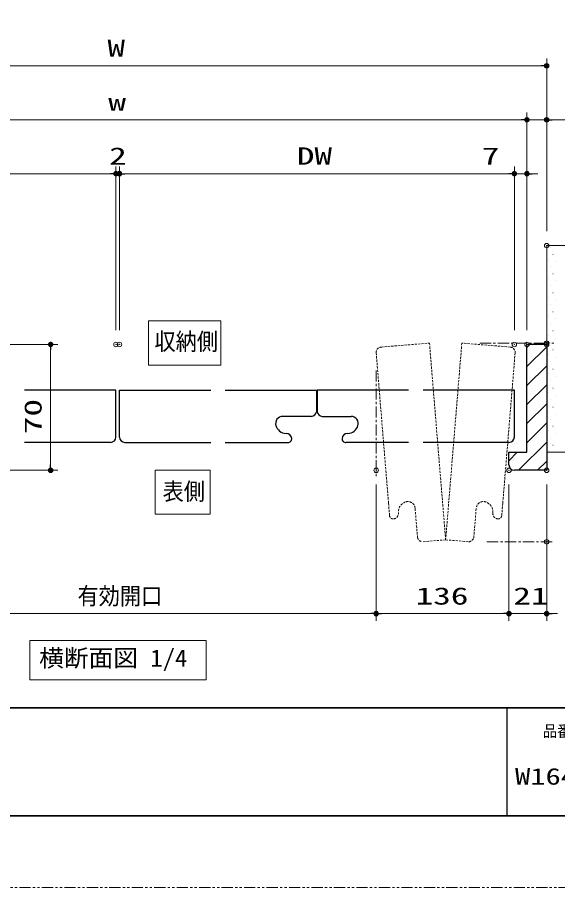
# Model space of a CAD drawing. Units: millimetres, scale not verified. Extents: x -1306 to 1306, y -607 to 607.
# Drawn here: x -495.3 to -194.8, y -594 to -109.9 of the extents above; entities that cross this region are included whole.
import ezdxf
from ezdxf.enums import TextEntityAlignment as Align

# ---------------------------------------------------------------- set-up
doc = ezdxf.new("R2010")
doc.units = ezdxf.units.MM
doc.header["$LTSCALE"] = 5
doc.header["$PDMODE"] = 32
doc.header["$PDSIZE"] = 2.5
for name, pattern in [('USER1', [2.5, 1.25, -0.25, 0.25, -0.25, 0.25, -0.25]), ('USER2', [0.375, 0.25, -0.125]), ('USER3', [2, 1.25, -0.25, 0.25, -0.25])]:
    doc.linetypes.add(name, pattern=pattern)
for name, color, linetype, lineweight in [('0-1_線(黄)', 2, 'Continuous', 15), ('0-3_陰線', 4, 'USER1', 9), ('0-C_中心線', 3, 'USER3', 9), ('0-D_線(白)', 7, 'Continuous', 30), ('1-1_寸法線', 3, 'Continuous', 13), ('1-2_ハッチング', 6, 'Continuous', 9), ('1-4_DEFPOINTS', 7, 'Continuous', 5), ('1-5_0', 3, 'Continuous', 25), ('1-6_点線(黄)', 2, 'USER2', 15), ('1-7_図面枠', 7, 'Continuous', 35)]:
    doc.layers.add(name, color=color, linetype=linetype, lineweight=lineweight)
doc.styles.add('ＭＳ ゴシック', font='')
doc.styles.get('ＭＳ ゴシック').set_extended_font_data('MS Gothic')

# ---------------------------------------------------------------- blocks, each defined once
blk = doc.blocks.new('_DOT')
at = {"layer": '1-5_0'}
blk.add_line((-2.5, 0), (-5, 0), dxfattribs=at)
for points in [[(0, 0), (-2.5, 0), (-2.48, 0.313)], [(0, 0), (-2.48, -0.313), (-2.5, 0)], [(0, 0), (-2.48, 0.313), (-2.421, 0.622)], [(0, 0), (-2.421, -0.622), (-2.48, -0.313)], [(0, 0), (-2.421, 0.622), (-2.324, 0.92)], [(0, 0), (-2.324, -0.92), (-2.421, -0.622)], [(0, 0), (-2.324, 0.92), (-2.191, 1.204)], [(0, 0), (-2.191, -1.204), (-2.324, -0.92)], [(0, 0), (-2.191, 1.204), (-2.023, 1.469)], [(0, 0), (-2.023, -1.469), (-2.191, -1.204)], [(0, 0), (-2.023, 1.469), (-1.822, 1.711)], [(0, 0), (-1.822, -1.711), (-2.023, -1.469)], [(0, 0), (-1.822, 1.711), (-1.594, 1.926)], [(0, 0), (-1.594, -1.926), (-1.822, -1.711)], [(0, 0), (-1.594, 1.926), (-1.34, 2.111)], [(0, 0), (-1.34, -2.111), (-1.594, -1.926)], [(0, 0), (-1.34, 2.111), (-1.064, 2.262)], [(0, 0), (-1.064, -2.262), (-1.34, -2.111)], [(0, 0), (-1.064, 2.262), (-0.773, 2.378)], [(0, 0), (-0.773, -2.378), (-1.064, -2.262)], [(0, 0), (-0.773, 2.378), (-0.468, 2.456)], [(0, 0), (-0.468, -2.456), (-0.773, -2.378)], [(0, 0), (-0.468, 2.456), (-0.157, 2.495)], [(0, 0), (-0.157, -2.495), (-0.468, -2.456)], [(0, 0), (-0.157, 2.495), (0.157, 2.495)], [(0, 0), (0.157, -2.495), (-0.157, -2.495)], [(0, 0), (0.157, 2.495), (0.468, 2.456)], [(0, 0), (0.468, 2.456), (0.773, 2.378)], [(0, 0), (0.773, 2.378), (1.064, 2.262)], [(0, 0), (1.064, 2.262), (1.34, 2.111)], [(0, 0), (1.34, 2.111), (1.594, 1.926)], [(0, 0), (1.594, 1.926), (1.822, 1.711)], [(0, 0), (1.822, 1.711), (2.023, 1.469)], [(0, 0), (2.023, 1.469), (2.191, 1.204)], [(0, 0), (2.191, 1.204), (2.324, 0.92)], [(0, 0), (2.324, 0.92), (2.421, 0.622)], [(0, 0), (2.421, 0.622), (2.48, 0.313)], [(0, 0), (2.48, 0.313), (2.5, 0)], [(0, 0), (0.468, -2.456), (0.157, -2.495)], [(0, 0), (0.773, -2.378), (0.468, -2.456)], [(0, 0), (1.064, -2.262), (0.773, -2.378)], [(0, 0), (1.34, -2.111), (1.064, -2.262)], [(0, 0), (1.594, -1.926), (1.34, -2.111)], [(0, 0), (1.822, -1.711), (1.594, -1.926)], [(0, 0), (2.023, -1.469), (1.822, -1.711)], [(0, 0), (2.191, -1.204), (2.023, -1.469)], [(0, 0), (2.324, -0.92), (2.191, -1.204)], [(0, 0), (2.421, -0.622), (2.324, -0.92)], [(0, 0), (2.48, -0.313), (2.421, -0.622)], [(0, 0), (2.5, 0), (2.48, -0.313)]]:
    blk.add_solid(points, dxfattribs=at)

msp = doc.modelspace()

# ---------------------------------------------------------------- linework, layer by layer
at = {"layer": '0-1_線(黄)'}
for p, q in [((-138.008, -236.841), (-200.848, -236.841)), ((-200.848, -236.841), (-200.848, -291.841)), ((-138.008, -351.841), (-200.848, -351.841))]:
    msp.add_line(p, q, dxfattribs=at)
msp.add_lwpolyline([(-488.434, -456.603), (-390.403, -456.603), (-390.403, -478.438), (-488.434, -478.438)], close=True, dxfattribs=at)
at = {"layer": '0-3_陰線'}
msp.add_line((387.036, -594), (-1292.964, -594), dxfattribs=at)
at = {"layer": '0-C_中心線'}
for p, q in [((-238.066, -291.08), (-196.851, -291.08)), ((-295.727, -306.282), (-295.727, -365.828)), ((-234.073, -401.603), (-196.84, -401.603))]:
    msp.add_line(p, q, dxfattribs=at)
at = {"layer": '0-D_線(白)'}
for p, q in [((-200.848, -291.841), (-211.848, -291.841)), ((-440.53, -317.341), (-491.332, -317.341)), ((-440.53, -343.341), (-440.53, -317.341)), ((-438.53, -343.341), (-438.53, -317.341)), ((-438.53, -317.341), (-387.728, -317.341)), ((-379.728, -317.341), (-328.99, -317.341)), ((-328.99, -317.341), (-328.99, -329.377)), ((-328.49, -317.341), (-328.49, -329.377)), ((-277.65, -317.341), (-328.49, -317.341)), ((-218.848, -317.341), (-269.65, -317.341)), ((-218.848, -343.341), (-218.848, -317.341)), ((-331.689, -331.841), (-347.695, -331.841)), ((-325.791, -331.841), (-309.683, -331.841)), ((-200.848, -339.341), (-200.848, -351.841)), ((-443.53, -346.341), (-491.332, -346.341)), ((-435.53, -346.341), (-387.728, -346.341)), ((-379.728, -346.341), (-351.673, -346.341)), ((-351.673, -346.341), (-344.794, -346.341)), ((-305.706, -346.341), (-312.584, -346.341)), ((-277.65, -346.341), (-305.706, -346.341)), ((-221.848, -346.341), (-269.65, -346.341)), ((-221.848, -358.841), (-221.848, -351.841))]:
    msp.add_line(p, q, dxfattribs=at)
for points in [[(-221.848, -351.841), (-211.848, -351.841), (-211.848, -291.841)], [(-200.848, -291.08), (-200.848, -361.841), (-218.848, -361.841)]]:
    msp.add_lwpolyline(points, dxfattribs=at)
for centre, radius, start, end in [((-347.673, -335.841), 4, 90.20752, 197.76294), ((-331.944, -328.852), 3, 274.86949, 349.92817), ((-325.536, -328.852), 3, 190.07183, 265.13051), ((-309.706, -335.841), 4, 342.23706, 89.79248), ((-345.736, -335.342), 6, 195.04154, 268.99496), ((-311.642, -335.342), 6, 271.00504, 344.95846), ((-443.53, -343.341), 3, 270, 0), ((-435.53, -343.341), 3, 180, 270), ((-345.672, -344.341), 3, 4.05402, 93.19439), ((-311.706, -344.341), 3, 86.80561, 175.94598), ((-221.848, -343.341), 3, 270, 0), ((-344.673, -344.341), 2, 266.51721, 6.16759), ((-312.706, -344.341), 2, 173.83241, 273.48279), ((-218.848, -358.841), 3, 180, 270)]:
    msp.add_arc(centre, radius, start, end, dxfattribs=at)
at = {"layer": '1-1_寸法線'}
for p, q in [((-200.848, -228.841), (-200.848, -132.841)), ((-675.212, -136.841), (-203.848, -136.841)), ((-211.848, -283.841), (-211.848, -162.841)), ((-211.848, -283.841), (-211.848, -162.841)), ((-200.848, -228.841), (-200.848, -162.841)), ((-214.848, -166.841), (-664.212, -166.841)), ((-214.848, -166.841), (-217.848, -166.841)), ((-211.848, -166.841), (-200.848, -166.841)), ((-197.848, -166.841), (-174.943, -166.841)), ((-440.53, -283.841), (-440.53, -192.841)), ((-440.53, -283.841), (-440.53, -192.841)), ((-438.53, -283.841), (-438.53, -192.841)), ((-438.53, -283.841), (-438.53, -192.841)), ((-218.848, -283.841), (-218.848, -192.841)), ((-218.848, -283.841), (-218.848, -192.841)), ((-211.848, -283.841), (-211.848, -192.841)), ((-443.53, -196.841), (-657.212, -196.841)), ((-443.53, -196.841), (-446.53, -196.841)), ((-440.53, -196.841), (-438.53, -196.841)), ((-435.53, -196.841), (-432.53, -196.841)), ((-221.848, -196.841), (-435.53, -196.841)), ((-221.848, -196.841), (-239.515, -196.841)), ((-211.848, -196.841), (-218.848, -196.841)), ((-208.848, -196.841), (-205.848, -196.841)), ((-649.212, -291.841), (-472.837, -291.841)), ((-476.837, -294.841), (-476.837, -358.841)), ((-649.212, -361.841), (-472.837, -361.841)), ((-295.727, -369.841), (-295.727, -445.603)), ((-295.727, -369.841), (-295.727, -445.603)), ((-221.848, -369.841), (-221.848, -445.603)), ((-221.848, -369.841), (-221.848, -445.603)), ((-200.848, -369.841), (-200.848, -445.603)), ((-580.334, -441.603), (-298.727, -441.603)), ((-292.727, -441.603), (-224.848, -441.603)), ((-224.848, -441.603), (-227.848, -441.603)), ((-221.848, -441.603), (-200.848, -441.603)), ((-197.848, -441.603), (-194.848, -441.603))]:
    msp.add_line(p, q, dxfattribs=at)
for points in [[(-422.397, -303.281), (-422.397, -278.763), (-382.112, -278.763), (-382.112, -303.281)], [(-418.692, -386.271), (-418.692, -361.754), (-388.005, -361.754), (-388.005, -386.271)]]:
    msp.add_lwpolyline(points, close=True, dxfattribs=at)
at = {"layer": '1-2_ハッチング'}
for p, q in [((-198.69, -237.887), (-198.64, -237.887)), ((-197.364, -241.865), (-197.314, -241.865)), ((-200.015, -244.516), (-199.965, -244.516)), ((-196.038, -245.842), (-195.988, -245.842)), ((-198.69, -248.494), (-198.64, -248.494)), ((-200.015, -255.123), (-199.965, -255.123)), ((-197.364, -252.471), (-197.314, -252.471)), ((-196.038, -256.449), (-195.988, -256.449)), ((-198.69, -259.1), (-198.64, -259.1)), ((-200.015, -265.729), (-199.965, -265.729)), ((-197.364, -263.078), (-197.314, -263.078)), ((-198.69, -269.707), (-198.64, -269.707)), ((-196.038, -267.055), (-195.988, -267.055)), ((-197.364, -273.684), (-197.314, -273.684)), ((-200.015, -276.336), (-199.965, -276.336)), ((-198.69, -280.313), (-198.64, -280.313)), ((-196.038, -277.662), (-195.988, -277.662)), ((-197.364, -284.291), (-197.314, -284.291)), ((-200.015, -286.943), (-199.965, -286.943)), ((-196.038, -288.268), (-195.988, -288.268)), ((-211.848, -293.472), (-210.217, -291.841)), ((-211.848, -304.078), (-200.848, -293.078)), ((-198.69, -290.92), (-198.64, -290.92)), ((-197.364, -294.898), (-197.314, -294.898)), ((-200.015, -297.549), (-199.965, -297.549)), ((-196.038, -298.875), (-195.988, -298.875)), ((-211.848, -314.685), (-200.848, -303.685)), ((-198.69, -301.527), (-198.64, -301.527)), ((-200.015, -308.156), (-199.965, -308.156)), ((-197.364, -305.504), (-197.314, -305.504)), ((-196.038, -309.482), (-195.988, -309.482)), ((-211.848, -325.292), (-200.848, -314.292)), ((-198.69, -312.133), (-198.64, -312.133)), ((-200.015, -318.762), (-199.965, -318.762)), ((-197.364, -316.111), (-197.314, -316.111)), ((-198.69, -322.74), (-198.64, -322.74)), ((-196.038, -320.088), (-195.988, -320.088)), ((-211.848, -335.898), (-200.848, -324.898)), ((-197.364, -326.717), (-197.314, -326.717)), ((-200.015, -329.369), (-199.965, -329.369)), ((-198.69, -333.346), (-198.64, -333.346)), ((-196.038, -330.695), (-195.988, -330.695)), ((-211.848, -346.505), (-200.848, -335.505)), ((-197.364, -337.324), (-197.314, -337.324)), ((-200.015, -339.976), (-199.965, -339.976)), ((-196.038, -341.301), (-195.988, -341.301)), ((-216.578, -361.841), (-200.848, -346.111)), ((-198.69, -343.953), (-198.64, -343.953)), ((-197.364, -347.931), (-197.314, -347.931)), ((-221.848, -356.505), (-217.184, -351.841)), ((-200.015, -350.582), (-199.965, -350.582)), ((-205.971, -361.841), (-200.848, -356.718))]:
    msp.add_line(p, q, dxfattribs=at)
at = {"layer": '1-4_DEFPOINTS'}
for p in [(-200.848, -136.841), (-200.848, -166.841), (-438.53, -196.841), (-211.848, -196.841), (-200.848, -236.841), (-200.848, -291.08), (-440.53, -291.841), (-438.53, -291.841), (-218.848, -291.841), (-211.848, -291.841), (-200.848, -291.841), (-476.837, -361.841), (-295.727, -361.841), (-221.848, -361.841), (-200.848, -361.841), (-200.848, -361.841), (-200.848, -401.603), (-295.727, -441.603), (-221.848, -441.603), (-200.848, -441.603)]:
    msp.add_point(p, dxfattribs=at)
at = {"layer": '1-5_0', "color": 7}
msp.add_line((-222.964, -494), (-222.964, -554), dxfattribs=at)
at = {"layer": '1-6_点線(黄)'}
for p, q in [((-292.973, -293.292), (-266.063, -291.08)), ((-266.063, -291.08), (-257.065, -400.535)), ((-248.066, -291.08), (-257.065, -400.535)), ((-221.157, -293.292), (-248.066, -291.08)), ((-295.717, -296.528), (-288.846, -380.103)), ((-218.412, -296.528), (-225.284, -380.103)), ((-288.846, -380.103), (-288.282, -386.959)), ((-225.284, -380.103), (-225.847, -386.959)), ((-272.712, -399.375), (-274.068, -382.879)), ((-241.417, -399.375), (-240.061, -382.879)), ((-257.065, -400.535), (-270.056, -401.603)), ((-257.065, -400.535), (-244.073, -401.603))]:
    msp.add_line(p, q, dxfattribs=at)
for centre, radius, start, end in [((-292.727, -296.282), 3, 86.7831, 190.57605), ((-221.402, -296.282), 3, 349.42395, 93.2169), ((-277.396, -385.119), 6, 109.74154, 183.69496), ((-278.053, -383.23), 4, 4.90752, 112.46294), ((-236.076, -383.23), 4, 67.53706, 175.09248), ((-236.733, -385.119), 6, 356.30504, 70.25846), ((-286.279, -386.916), 2, 181.21721, 280.86759), ((-286.361, -385.92), 3, 278.75402, 7.89439), ((-227.769, -385.92), 3, 172.10561, 261.24598), ((-227.85, -386.916), 2, 259.13241, 358.78279), ((-269.767, -398.599), 3, 193.7064, 264.62817), ((-244.362, -398.599), 3, 275.37183, 346.2936)]:
    msp.add_arc(centre, radius, start, end, dxfattribs=at)
at = {"layer": '1-7_図面枠'}
msp.add_line((-1252.964, -494), (347.036, -494), dxfattribs=at)
msp.add_lwpolyline([(-1252.964, -554), (347.036, -554), (347.036, 554), (-1252.964, 554)], close=True, dxfattribs=at)

# ---------------------------------------------------------------- block references
at = {"layer": '1-1_寸法線', "xscale": 0.6, "yscale": 0.6}
for p in [(-200.848, -136.841), (-211.848, -166.841), (-211.848, -166.841), (-440.53, -196.841), (-440.53, -196.841), (-218.848, -196.841), (-218.848, -196.841), (-295.727, -441.603), (-221.848, -441.603), (-221.848, -441.603)]:
    msp.add_blockref('_DOT', p, dxfattribs=at)
for p, rotation in [((-200.848, -166.841), 180), ((-438.53, -196.841), 180), ((-438.53, -196.841), 180), ((-211.848, -196.841), 180), ((-476.837, -291.841), 90), ((-476.837, -361.841), 270), ((-295.727, -441.603), 180), ((-200.848, -441.603), 180)]:
    msp.add_blockref('_DOT', p, dxfattribs=dict(at, rotation=rotation))

# ---------------------------------------------------------------- texts
at = {"layer": '0-1_線(黄)', "style": 'ＭＳ ゴシック', "width": 1.05}
msp.add_text('横断面図 1/4', height=9.604, dxfattribs=at).set_placement((-483.241, -473.981), align=Align.BOTTOM_LEFT)
at = {"layer": '1-1_寸法線', "style": 'ＭＳ ゴシック'}
for s, width, p in [('W', 1.5, (-445.244, -134.692)), ('w', 1.5, (-444.768, -164.692)), ('2', 1.5, (-444.292, -194.692)), ('DW', 1.5, (-339.88, -194.692)), ('7', 1.5, (-236.943, -194.692)), ('収納側', 0.9, (-419.092, -297.895)), ('表側', 0.9, (-414.573, -381.253)), ('有効開口', 0.9, (-461.894, -439.453)), ('136', 1.5, (-273.787, -439.453)), ('21', 1.5, (-219.443, -439.453))]:
    msp.add_text(s, height=9.604, dxfattribs=dict(at, width=width)).set_placement(p, align=Align.BOTTOM_LEFT)
at = {"layer": '1-1_寸法線', "style": 'ＭＳ ゴシック', "width": 1.5}
msp.add_text('70', height=9.604, rotation=90, dxfattribs=at).set_placement((-478.987, -341.743), align=Align.BOTTOM_LEFT)
at = {"layer": '1-7_図面枠', "style": 'ＭＳ ゴシック'}
for s, height, width, p in [('品番', 6.452, 0.9, (-202.964, -512.073)), ('W1645×H2401～2700×D70', 9.236, 1.35, (-218.459, -539.518))]:
    msp.add_text(s, height=height, dxfattribs=dict(at, width=width)).set_placement(p, align=Align.BOTTOM_LEFT)

doc.saveas('drawing.dxf')
